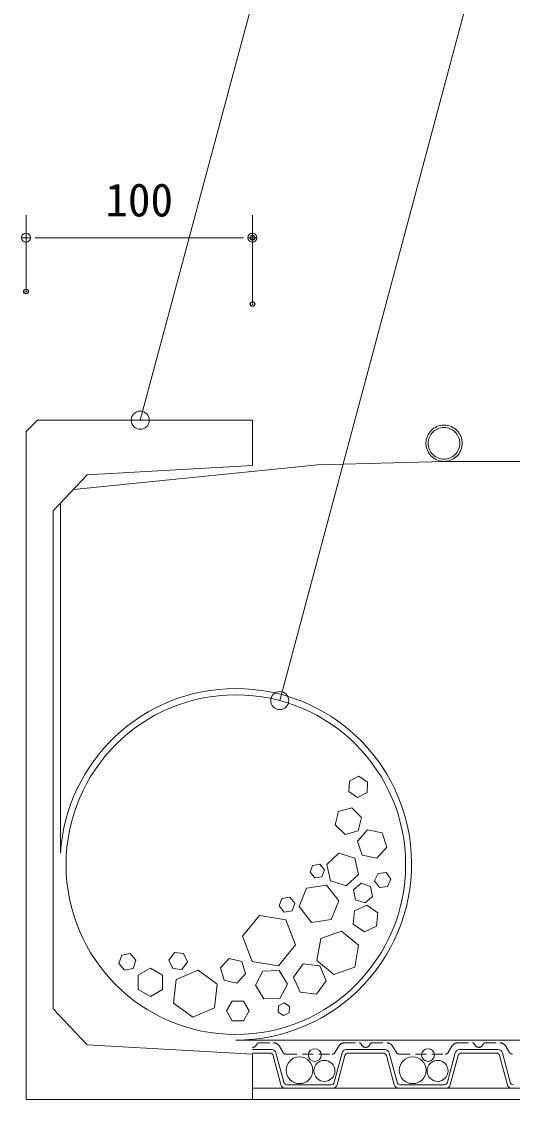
# Model space of a CAD drawing. Units: millimetres, scale not verified. Extents: x -1485 to 1485, y -1050 to 1050.
# Drawn here: x -215.2 to 1.7, y -332.8 to 143.2 of the extents above; entities that cross this region are included whole.
import ezdxf
from ezdxf.enums import TextEntityAlignment as Align

# ---------------------------------------------------------------- set-up
doc = ezdxf.new("R2010")
doc.units = ezdxf.units.MM
doc.header["$LTSCALE"] = 4
doc.header["$PDMODE"] = 32
doc.header["$PDSIZE"] = 2
doc.linetypes.add('DASHED1', pattern=[1.8, 1.2, -0.6])
doc.linetypes.add('USER1', pattern=[19.05, 12.7, -6.35])
for name, color, linetype, lineweight in [('0-0_TLC', 4, 'Continuous', 18), ('0-1_0', 7, 'Continuous', 18), ('0-2_MOJI', 9, 'Continuous', 18), ('0-4_sunpo', 7, 'Continuous', 18), ('0-5_KUTAI', 6, 'Continuous', 18), ('0-7_buhin', 7, 'USER1', 18), ('0-8_FD-L', 8, 'Continuous', 18), ('0-9_tensen', 7, 'Continuous', 18), ('0-A__1-C_', 3, 'Continuous', 18)]:
    doc.layers.add(name, color=color, linetype=linetype, lineweight=lineweight)
doc.layers.add('0-3_DEFPOINTS', color=7, linetype='Continuous')
doc.layers.add('0-E__0-E_DECKM', color=7, linetype='Continuous')
doc.styles.add('ＭＳ ゴシック', font='')
doc.styles.get('ＭＳ ゴシック').set_extended_font_data('MS Gothic')

# ---------------------------------------------------------------- blocks, each defined once
blk = doc.blocks.new('d')
at = {"layer": '0-0_TLC'}
for p, q in [((4.999, 300), (0, 295.001)), ((4.999, 300), (100, 300)), ((100, 300), (100, 280.001)), ((26.976, 275.852), (100, 280.001)), ((12, 260), (26.976, 275.852)), ((12, 260), (12, 40)), ((12, 40), (26.976, 24.149)), ((26.976, 24.149), (100, 20)), ((100, 20), (100, 0.001))]:
    blk.add_line(p, q, dxfattribs=at)
blk.add_lwpolyline([(100, 0), (0, 0), (0, 295.001)], dxfattribs=at)
blk = doc.blocks.new('_Dot')
at = {"layer": '0-1_0'}
for p, q in [((-0.5, 0), (-1, 0)), ((0.25, 0), (-0.25, 0))]:
    blk.add_line(p, q, dxfattribs=at)
blk.add_circle((0, 0), 0.25, dxfattribs=at)
blk = doc.blocks.new('D3')
at = {"layer": '0-3_DEFPOINTS'}
for p in [(1371.872, 1097.73), (1271.872, 1074.019), (1371.872, 1068.429)]:
    blk.add_point(p, dxfattribs=at)
at = {"layer": '0-4_sunpo'}
for p, q in [((1271.872, 1074.519), (1271.872, 1107.73)), ((1371.872, 1068.929), (1371.872, 1107.73)), ((1279.872, 1097.73), (1363.872, 1097.73))]:
    blk.add_line(p, q, dxfattribs=at)
at = {"layer": '0-4_sunpo', "xscale": 8, "yscale": 8, "rotation": 180}
blk.add_blockref('_Dot', (1271.872, 1097.73), dxfattribs=at)
at = {"layer": '0-4_sunpo', "xscale": 8, "yscale": 8}
blk.add_blockref('_Dot', (1371.872, 1097.73), dxfattribs=at)
at = {"layer": '0-4_sunpo', "style": 'ＭＳ ゴシック'}
blk.add_text('100', height=14.66, dxfattribs=at).set_placement((1306.872, 1102.73), align=Align.BOTTOM_LEFT)

msp = doc.modelspace()

# ---------------------------------------------------------------- linework, layer by layer
at = {"layer": '0-2_MOJI'}
for p, q in [((-162.738, -32.829), (-82.058, 268.272)), ((-101.13, -156.676), (-4.649, 203.397))]:
    msp.add_line(p, q, dxfattribs=at)
for centre in [(-162.738, -32.829), (-101.13, -156.676)]:
    msp.add_circle(centre, 4, dxfattribs=at)
at = {"layer": '0-5_KUTAI'}
msp.add_line((-113.179, -332.829), (-113.179, -326.829), dxfattribs=at)
msp.add_lwpolyline([(736.924, -51.029), (-28.545, -51.029), (-84.299, -52.577), (-192.245, -63.372)], dxfattribs=at)
at = {"layer": '0-7_buhin'}
for radius in [8, 7]:
    msp.add_circle((-28.545, -43.029), radius, dxfattribs=at)
at = {"layer": '0-8_FD-L', "linetype": 'DASHED1'}
for p, q in [((-110.35, -307.829), (-103.877, -307.829)), ((-101.305, -309.285), (-99.616, -312.1)), ((-76.742, -312.1), (-75.053, -309.285)), ((-72.48, -307.829), (-66.007, -307.829)), ((-60.35, -307.829), (-53.877, -307.829)), ((-51.305, -309.285), (-49.616, -312.1)), ((-26.742, -312.1), (-25.053, -309.285)), ((-22.48, -307.829), (-16.007, -307.829)), ((-10.35, -307.829), (-3.877, -307.829)), ((-1.305, -309.285), (0.384, -312.1)), ((-98.329, -312.829), (-78.028, -312.829)), ((-48.329, -312.829), (-28.028, -312.829))]:
    msp.add_line(p, q, dxfattribs=at)
at = {"layer": '0-8_FD-L'}
for p, q in [((-113.179, -310.829), (-104.713, -310.829)), ((-113.179, -312.329), (-105.481, -312.329)), ((-104.032, -313.44), (-100.574, -326.346)), ((-102.782, -312.311), (-99.323, -325.217)), ((-77.034, -325.217), (-73.576, -312.311)), ((-75.784, -326.346), (-72.326, -313.44)), ((-54.032, -313.44), (-50.574, -326.346)), ((-52.782, -312.311), (-49.323, -325.217)), ((-27.034, -325.217), (-23.576, -312.311)), ((-25.784, -326.346), (-22.326, -313.44)), ((-4.032, -313.44), (-0.574, -326.346)), ((-2.782, -312.311), (0.677, -325.217)), ((-98.642, -327.829), (-77.716, -327.829)), ((-97.875, -326.329), (-78.483, -326.329)), ((-48.642, -327.829), (-27.716, -327.829)), ((-47.875, -326.329), (-28.483, -326.329)), ((1.358, -327.829), (22.284, -327.829))]:
    msp.add_line(p, q, dxfattribs=at)
at = {"layer": '0-8_FD-L', "color": 6}
for p, q in [((-113.179, -327.829), (738.684, -327.829)), ((-113.179, -332.829), (738.684, -332.829))]:
    msp.add_line(p, q, dxfattribs=at)
at = {"layer": '0-8_FD-L'}
for points in [[(-71.644, -310.829), (-63.179, -310.829), (-54.713, -310.829)], [(-70.877, -312.329), (-63.179, -312.329), (-55.481, -312.329)], [(-21.644, -310.829), (-13.179, -310.829), (-4.713, -310.829)], [(-20.877, -312.329), (-13.179, -312.329), (-5.481, -312.329)]]:
    msp.add_lwpolyline(points, dxfattribs=at)
for centre, radius in [((-92.395, -319.93), 5.923), ((-85.626, -313.225), 2.82), ((-42.395, -319.93), 5.923), ((-35.626, -313.225), 2.82), ((-81.396, -320.212), 4.654), ((-31.396, -320.212), 4.654)]:
    msp.add_circle(centre, radius, dxfattribs=at)
at = {"layer": '0-8_FD-L', "linetype": 'DASHED1'}
for centre, radius, start, end in [((-113.179, -307.829), 2, 270, 340.52878), ((-110.35, -308.829), 1, 90, 160.52878), ((-103.877, -310.829), 3, 30.96376, 90), ((-72.48, -310.829), 3, 90, 149.03624), ((-66.007, -308.829), 1, 19.47122, 90), ((-63.179, -307.829), 2, 199.47122, 270), ((-63.179, -307.829), 2, 270, 340.52878), ((-60.35, -308.829), 1, 90, 160.52878), ((-53.877, -310.829), 3, 30.96376, 90), ((-22.48, -310.829), 3, 90, 149.03624), ((-16.007, -308.829), 1, 19.47122, 90), ((-13.179, -307.829), 2, 199.47122, 270), ((-13.179, -307.829), 2, 270, 340.52878), ((-10.35, -308.829), 1, 90, 160.52878), ((-3.877, -310.829), 3, 30.96376, 90), ((-98.329, -311.329), 1.5, 210.96376, 270), ((-78.028, -311.329), 1.5, 270, 329.03624), ((-48.329, -311.329), 1.5, 210.96376, 270), ((-28.028, -311.329), 1.5, 270, 329.03624), ((1.671, -311.329), 1.5, 210.96376, 270)]:
    msp.add_arc(centre, radius, start, end, dxfattribs=at)
at = {"layer": '0-8_FD-L'}
for centre, radius, start, end in [((-105.481, -313.829), 1.5, 15, 90), ((-104.713, -312.829), 2, 15, 90), ((-71.644, -312.829), 2, 90, 165), ((-70.877, -313.829), 1.5, 90, 165), ((-55.481, -313.829), 1.5, 15, 90), ((-54.713, -312.829), 2, 15, 90), ((-21.644, -312.829), 2, 90, 165), ((-20.877, -313.829), 1.5, 90, 165), ((-5.481, -313.829), 1.5, 15, 90), ((-4.713, -312.829), 2, 15, 90), ((-98.642, -325.829), 2, 195, 270), ((-97.875, -324.829), 1.5, 195, 270), ((-78.483, -324.829), 1.5, 270, 345), ((-77.716, -325.829), 2, 270, 345), ((-48.642, -325.829), 2, 195, 270), ((-47.875, -324.829), 1.5, 195, 270), ((-28.483, -324.829), 1.5, 270, 345), ((-27.716, -325.829), 2, 270, 345), ((1.358, -325.829), 2, 195, 270), ((2.125, -324.829), 1.5, 195, 270)]:
    msp.add_arc(centre, radius, start, end, dxfattribs=at)
at = {"layer": '0-9_tensen'}
for p, q in [((-198.004, -69.468), (-198.004, -224.046)), ((-120.509, -306.629), (738.684, -306.629))]:
    msp.add_line(p, q, dxfattribs=at)
msp.add_circle((-120.509, -229.129), 75, dxfattribs=at)
for centre, radius, start, end in [((-120.509, -229), 77.653, 3.59696, 176.34221), ((-120.612, -228.881), 77.748, 270.07571, 3.50411)]:
    msp.add_arc(centre, radius, start, end, dxfattribs=at)
at = {"layer": '0-A__1-C_'}
for p, q in [((-87.755, -232.514), (-86.629, -229.456)), ((-122.11, -298.054), (-117.106, -298.054))]:
    msp.add_line(p, q, dxfattribs=at)
for points in [[(-66.747, -199.415), (-70.639, -196.847), (-70.362, -192.192), (-66.191, -190.105), (-62.299, -192.673), (-62.576, -197.328)], [(-66.442, -214.151), (-72.28, -215.82), (-76.645, -211.599), (-75.172, -205.708), (-69.334, -204.038), (-64.968, -208.26)], [(-53.859, -221.367), (-58.238, -226.303), (-64.703, -224.978), (-66.789, -218.717), (-62.409, -213.781), (-55.944, -215.105)], [(-80.386, -229.048), (-74.964, -224.038), (-67.916, -226.229), (-66.289, -233.429), (-71.71, -238.438), (-78.759, -236.247)], [(-57.71, -233.011), (-54.136, -232.667), (-52.051, -235.589), (-53.539, -238.855), (-57.112, -239.2), (-59.197, -236.278)], [(-60.101, -243.141), (-63.438, -246.062), (-67.636, -244.634), (-68.499, -240.284), (-65.162, -237.362), (-60.964, -238.79)], [(-78.357, -253.366), (-87.115, -254.618), (-92.578, -247.659), (-89.284, -239.449), (-80.526, -238.197), (-75.063, -245.155)], [(-101.436, -247.355), (-100.185, -244.015), (-96.667, -243.429), (-94.401, -246.182), (-95.652, -249.522), (-99.17, -250.108)], [(-63.757, -258.856), (-68.637, -255.413), (-68.095, -249.465), (-62.674, -246.961), (-57.794, -250.404), (-58.336, -256.351)], [(-110.071, -251.567), (-98.365, -253.477), (-94.165, -264.569), (-101.672, -273.753), (-113.378, -271.843), (-117.577, -260.75)], [(-67.999, -274.339), (-77.175, -277.709), (-84.682, -271.448), (-83.013, -261.816), (-73.837, -258.446), (-66.331, -264.707)], [(-172.19, -272.756), (-170.911, -269.128), (-167.129, -268.422), (-164.627, -271.344), (-165.907, -274.972), (-169.688, -275.678)], [(-144.328, -275.446), (-148.416, -275.012), (-150.084, -271.255), (-147.665, -267.932), (-143.577, -268.366), (-141.909, -272.123)], [(-127.31, -274.755), (-123.445, -270.597), (-117.911, -271.865), (-116.243, -277.292), (-120.109, -281.45), (-125.642, -280.181)], [(-158.287, -287.341), (-163.709, -284.21), (-163.709, -277.949), (-158.287, -274.818), (-152.865, -277.949), (-152.865, -284.21)], [(-139.586, -296.53), (-147.997, -290.31), (-146.816, -279.916), (-137.224, -275.742), (-128.813, -281.962), (-129.994, -292.356)], [(-101.033, -288.183), (-108.123, -288.424), (-111.877, -282.404), (-108.541, -276.143), (-101.45, -275.902), (-97.696, -281.922)], [(-80.553, -280.446), (-84.877, -286.313), (-92.121, -285.502), (-95.04, -278.824), (-90.716, -272.956), (-83.473, -273.767)], [(-97.029, -294.539), (-99.531, -295.791), (-101.867, -294.25), (-101.7, -291.457), (-99.198, -290.205), (-96.862, -291.746)]]:
    msp.add_lwpolyline(points, close=True, dxfattribs=at)
for points in [[(-82.458, -234.465), (-85.67, -235.019), (-87.755, -232.514)], [(-86.629, -229.456), (-83.417, -228.903), (-81.332, -231.407), (-82.458, -234.465)], [(-122.11, -298.054), (-124.612, -293.72), (-122.11, -289.386), (-117.106, -289.386), (-114.603, -293.72), (-117.106, -298.054)]]:
    msp.add_lwpolyline(points, dxfattribs=at)

# ---------------------------------------------------------------- block references
at = {"layer": '0-4_sunpo'}
msp.add_blockref('D3', (-1485.05, -1049.984), dxfattribs=at)
at = {"layer": '0-E__0-E_DECKM'}
msp.add_blockref('d', (-213.179, -332.829), dxfattribs=at)

doc.saveas('drawing.dxf')
